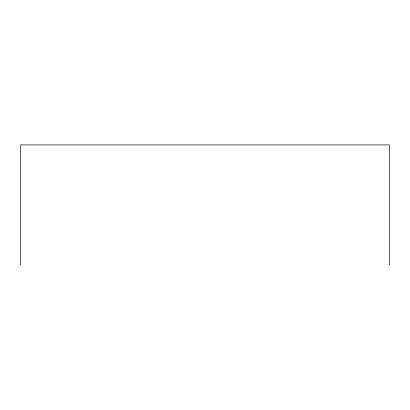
<?xml version="1.0" encoding="UTF-8"?>
<svg xmlns="http://www.w3.org/2000/svg" width="410" height="410" viewBox="0 0 410 410"><rect width="100%" height="100%" fill="white"/><g stroke="black" fill="none" stroke-linecap="round" stroke-linejoin="round"><path stroke-width="0.61" d="M389.5 265.096L389.5 144.904L20.5 144.904L20.5 265.096"/></g></svg>
